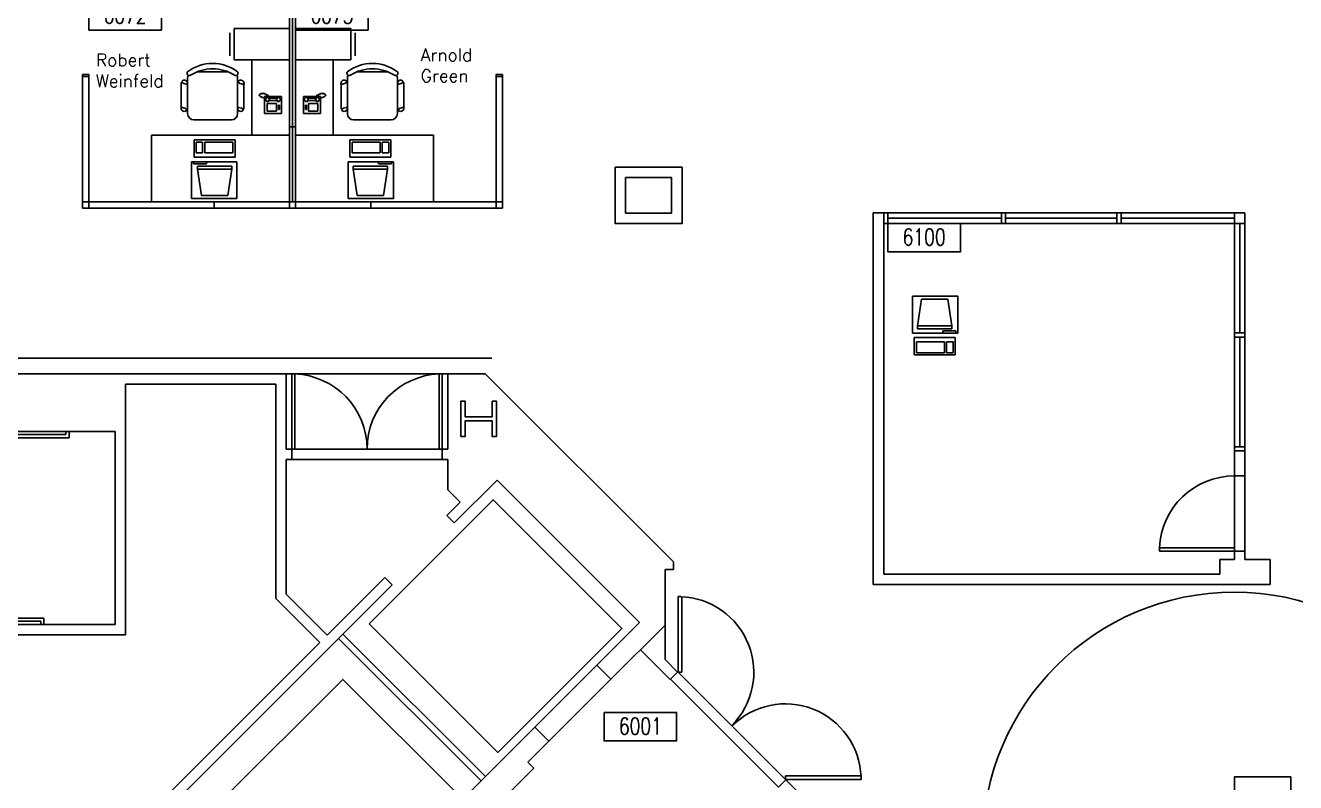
# Model space of a CAD drawing. Header units: millimetres. Extents: x 489553472 to 489553809, y 110504095 to 110504426.
# Drawn here: x 489553679 to 489553739.8, y 110504331.7 to 110504368 of the extents above; entities that cross this region are included whole.
import ezdxf
from ezdxf.enums import TextEntityAlignment as Align

# ---------------------------------------------------------------- set-up
doc = ezdxf.new("R2010")
doc.units = ezdxf.units.MM
for name, color, linetype in [('CHAIRS', 4, 'Continuous'), ('CPU', 6, 'Continuous'), ('E-B-CORE', 30, 'Continuous'), ('E-B-ELEV', 112, 'Continuous'), ('E-B-FURR', 6, 'Continuous'), ('E-B-GLAZ', 72, 'Continuous'), ('E-C-HEAD', 5, 'Continuous'), ('E-F-DOOR', 3, 'Continuous'), ('E-F-STAIR', 8, 'Continuous'), ('E-S-COLM', 8, 'Continuous'), ('EMPLOYEE', 1, 'Continuous'), ('FURNITURE', 3, 'Continuous'), ('IDOORE', 2, 'Continuous'), ('PANELS_201', 6, 'Continuous'), ('PHONES', 4, 'Continuous'), ('RMNUM', 40, 'Continuous'), ('Y-2', 1, 'Continuous')]:
    doc.layers.add(name, color=color, linetype=linetype)
doc.styles.add('ARCHITXT', font='simplex.shx')
doc.styles.add('ROMANS', font='romans', dxfattribs={"width": 0.75, "height": 8})

# ---------------------------------------------------------------- blocks, each defined once
blk = doc.blocks.new('DOOR')
for p, q in [((23.430248, -26.001126), (23.430248, -62.225809)), ((25.177282, -26.001126), (23.430248, -26.001126)), ((25.177282, -62.225809), (25.177282, -26.001126)), ((23.902282, -62.225809), (25.177282, -62.225809))]:
    blk.add_line(p, q)
blk.add_arc((25.177282, -26.001126), 36.224684, 135, 267.984193)
blk = doc.blocks.new('DR-72P')
for points in [[(1.5, 0), (0, 0), (0, 36), (1.5, 36)], [(70.5, 0), (72, 0), (72, 36), (70.5, 36)]]:
    blk.add_lwpolyline(points, close=True)
for centre, start, end in [((0, 0), 0, 87.61406), ((72, 0), 92.38594, 180)]:
    blk.add_arc(centre, 36, start, end)
blk = doc.blocks.new('DR-36')
for p, q in [((0, 36), (0, 0)), ((0, 36), (1.5, 36)), ((1.5, 36), (1.5, 0)), ((0, 0), (1.5, 0))]:
    blk.add_line(p, q)
blk.add_arc((0, 0), 36, 0, 87.61406)
blk = doc.blocks.new('RMNUM')
at = {"layer": 'RMNUM'}
blk.add_lwpolyline([(-16.33354, 6.674702), (18.388073, 6.674702), (18.388073, -6.982766), (-16.33354, -6.982766), (-16.33354, 6.674702)], dxfattribs=at)
at = {"layer": 'RMNUM', "style": 'ROMANS', "width": 0.75}
blk.add_attdef('NUMBER', text='', height=8, dxfattribs=at).set_placement((1.027267, 0.114097), align=Align.MIDDLE_CENTER)
blk = doc.blocks.new('FC15X27A')
for p, q in [((7.53125, 0), (-7.53125, 0)), ((-7.53125, 0), (-7.53125, -26.5)), ((7.53125, -26.5), (7.53125, 0)), ((-7.53125, -26.5), (7.53125, -26.5)), ((-5.53125, -28.5), (5.53125, -28.5))]:
    blk.add_line(p, q)
blk = doc.blocks.new('RECTANG')
for p, q in [((1, 1), (0, 1)), ((0, 1), (0, 0)), ((1, 0), (1, 1)), ((0, 0), (1, 0))]:
    blk.add_line(p, q)
blk = doc.blocks.new('IBMAT', base_point=(61, 306))
for p, q in [((75, 307), (75, 306)), ((81, 307), (75, 307)), ((81, 306), (81, 307))]:
    blk.add_line(p, q)
at = {"xscale": 21, "yscale": 17, "zscale": 21}
blk.add_blockref('RECTANG', (61, 306), dxfattribs=at)
blk = doc.blocks.new('KEYBOARD', base_point=(60, 294))
for p, xscale, yscale, zscale in [((60, 294), 19, 8, 19), ((61, 295), 13, 5, 13), ((75, 295), 3, 5, 3)]:
    blk.add_blockref('RECTANG', p, dxfattribs=dict(xscale=xscale, yscale=yscale, zscale=zscale))
blk = doc.blocks.new('COMPUTER')
for p, q in [((-6.64, 16.23), (-8.5, 3.5)), ((6.08, 16.23), (-6.64, 16.23)), ((8, 3.5), (6.08, 16.23)), ((-8.5, 3.5), (-8.5, 2.04)), ((8, 3.5), (-8.5, 3.5)), ((-8.5, 2.04), (8, 2.04)), ((8, 2.04), (8, 3.5))]:
    blk.add_line(p, q)
at = {"xscale": 1.033846153846154, "yscale": 1.033846153846154, "zscale": 1.033846153846154}
for name, p in [('IBMAT', (-10.86, 0)), ('KEYBOARD', (-10.05, -10.5))]:
    blk.add_blockref(name, p, dxfattribs=at)
blk = doc.blocks.new('DESK2')
for p, q in [((33, 0), (-33, 0)), ((-33, 0), (-33, -68)), ((33, -32), (33, 0)), ((-33, -32), (33, -32)), ((-15, -68), (-15, -32)), ((-33, -68), (-15, -68))]:
    blk.add_line(p, q)
blk = doc.blocks.new('CHAIR7')
for p, q in [((5.12, 15.04), (17.88, 15.04)), ((0, 9), (0, -9)), ((20, 12), (3, 12)), ((23, -7.44), (23, 7.44)), ((3, -12), (20, -12)), ((5.12, -15), (17.88, -15))]:
    blk.add_line(p, q)
for centre, radius, start, end in [((5.56, 13.54), 1.56, 73.7398, 286.2602), ((17.44, 13.54), 1.56, 253.7398, 106.2602), ((22.34, 11.12), 1.1, 53.30994, 212.02741), ((3, 9), 3, 90, 180), ((20, 9), 3, 62.41556, 90), ((4.82, 0), 19.64, 327.57575, 32.42425), ((7, 0), 20, 323.1301, 36.8699), ((3, -9), 3, 180, 270), ((5.56, -13.5), 1.56, 73.7398, 286.2602), ((17.44, -13.5), 1.56, 253.7398, 106.2602), ((20, -9), 3, 270, 297.58444), ((22.34, -11.12), 1.1, 147.97259, 306.69006)]:
    blk.add_arc(centre, radius, start, end)
blk = doc.blocks.new('FNPHONE')
for p, q in [((-7.29, 6.54), (-7.29, 1.54)), ((-6.29, 6.54), (-6.29, 1.54)), ((-9.1, 0.22), (-9.7, 0.02)), ((-8.9, 0.62), (-9.5, 0.42)), ((-8.7, 1.02), (-9.3, 0.82)), ((-8.5, 1.42), (-9.1, 1.22)), ((-8.3, 1.82), (-8.9, 1.62)), ((-7.14, 0.56), (-7.5, -0.58)), ((-3.87, 4.85), (-3.87, 4.85)), ((-3.87, 3.91), (-3.87, 3.91)), ((-3.87, 2.97), (-3.87, 2.97)), ((-3.87, 2.03), (-3.87, 2.03)), ((-2.94, 4.85), (-2.94, 4.85)), ((-2.94, 3.91), (-2.94, 3.91)), ((-2.94, 2.97), (-2.94, 2.97)), ((-2.94, 2.03), (-2.94, 2.03)), ((-2, 4.85), (-2, 4.85)), ((-2, 3.91), (-2, 3.91)), ((-2, 2.97), (-2, 2.97)), ((-2, 2.03), (-2, 2.03)), ((-9.3, -0.18), (-9.9, -0.38)), ((-9.3, -0.58), (-9.9, -0.78)), ((-9.3, -0.98), (-9.9, -1.18)), ((-9.3, -1.38), (-9.9, -1.58)), ((-9.1, -1.78), (-9.7, -1.98)), ((-8.9, -2.18), (-9.5, -2.38)), ((-8.43, -2.46), (-9.03, -2.66)), ((-7.9, -1.98), (-8.5, -2.18)), ((-7.7, -1.58), (-8.3, -1.78)), ((-7.5, -1.18), (-8.1, -1.38)), ((-7.3, -0.78), (-7.9, -0.98))]:
    blk.add_line(p, q)
for centre, start, end in [((-6.79, 6.54), 298.49146, 241.50854), ((-6.79, 1.54), 118.49146, 61.50854)]:
    blk.add_arc(centre, 1.05, start, end)
for p, xscale, yscale, zscale in [((-8.21, 0), 8.20528234483245, 8.104073169521023, 8.20528234483245), ((-4.03, 6.72), 2.03125, 0.46875, 2.03125), ((-4.81, 1.25), 3.75, 4.375, 3.75)]:
    blk.add_blockref('RECTANG', p, dxfattribs=dict(xscale=xscale, yscale=yscale, zscale=zscale))

msp = doc.modelspace()

# ---------------------------------------------------------------- linework, layer by layer
at = {"layer": 'E-B-CORE'}
for p, q in [((489553691.4576391, 110504351.2981165), (489553665.9311564, 110504351.2981165)), ((489553691.4576391, 110504351.2981165), (489553691.4576391, 110504347.6981165)), ((489553700.9889679, 110504351.2981165), (489553699.1951391, 110504351.2981165)), ((489553699.1951391, 110504351.2981165), (489553699.1951391, 110504347.6981165)), ((489553709.9951391, 110504342.2919453), (489553700.9889679, 110504351.2981165)), ((489553683.7576391, 110504350.7981165), (489553683.7576391, 110504338.7981165)), ((489553690.9576391, 110504350.7981165), (489553683.7576391, 110504350.7981165)), ((489553690.9576391, 110504350.7981165), (489553690.9576391, 110504340.5400111)), ((489553683.2576391, 110504348.5370992), (489553666.2561564, 110504348.5370992)), ((489553683.2576391, 110504348.5370992), (489553683.2576391, 110504339.2981165)), ((489553691.7263891, 110504347.6981165), (489553691.4576391, 110504347.6981165)), ((489553691.7263891, 110504347.6981165), (489553691.7263891, 110504347.1981165)), ((489553699.1951391, 110504347.6981165), (489553698.9263891, 110504347.6981165)), ((489553698.9263891, 110504347.6981165), (489553698.9263891, 110504347.1981165)), ((489553691.4576391, 110504347.1981165), (489553691.4576391, 110504340.7471179)), ((489553691.7263891, 110504347.1981165), (489553691.4576391, 110504347.1981165)), ((489553699.1951391, 110504347.1981165), (489553698.9263891, 110504347.1981165)), ((489553699.1951391, 110504347.1981165), (489553699.1951391, 110504345.7375399)), ((489553699.5034422, 110504344.1606355), (489553701.5519564, 110504346.2091497)), ((489553701.5519564, 110504346.2091497), (489553708.3755369, 110504339.3855693)), ((489553699.1951391, 110504345.7375399), (489553699.7841895, 110504345.1484896)), ((489553699.1498888, 110504344.5141889), (489553699.7841895, 110504345.1484896)), ((489553699.5034422, 110504344.1606355), (489553699.1498888, 110504344.5141889)), ((489553709.5951391, 110504341.9258195), (489553709.9951391, 110504341.9258195)), ((489553709.5951391, 110504341.9258195), (489553709.5951391, 110504337.6063618)), ((489553709.9951391, 110504342.2919453), (489553709.9951391, 110504341.9258195)), ((489553693.4202284, 110504338.7845285), (489553696.1800404, 110504341.5443405)), ((489553696.5335937, 110504341.1907871), (489553696.1800404, 110504341.5443405)), ((489553686.5847367, 110504331.24193), (489553696.5335937, 110504341.1907871)), ((489553691.4576391, 110504340.7471179), (489553693.4202284, 110504338.7845285)), ((489553690.9576391, 110504340.5400111), (489553693.0666749, 110504338.4309751)), ((489553683.2576391, 110504339.2981165), (489553662.3090233, 110504339.2981165)), ((489553706.3270227, 110504337.3370551), (489553708.3755369, 110504339.3855693)), ((489553706.9987741, 110504336.6653037), (489553709.5951391, 110504339.2616687)), ((489553683.7576391, 110504338.7981165), (489553659.0061564, 110504338.7981165)), ((489553684.1727991, 110504329.5370992), (489553693.0666749, 110504338.4309751)), ((489553708.4139323, 110504338.0804618), (489553709.8393012, 110504336.6554079)), ((489553706.3270227, 110504337.3370551), (489553706.9987741, 110504336.6653037)), ((489553709.5951391, 110504337.6063618), (489553710.1928546, 110504337.0089613)), ((489553709.8393012, 110504336.6554079), (489553710.1928546, 110504337.0089613)), ((489553698.426049, 110504329.4360814), (489553703.3571742, 110504334.3672066)), ((489553703.3571742, 110504334.3672066), (489553704.0289255, 110504333.6954552)), ((489553703.0301373, 110504332.6966669), (489553704.0289255, 110504333.6954552)), ((489553700.3794315, 110504329.4802756), (489553703.31298, 110504332.4138241)), ((489553703.0301373, 110504332.6966669), (489553703.31298, 110504332.4138241)), ((489553715.0235799, 110504331.4913934), (489553715.3771333, 110504331.8449468)), ((489553715.9852958, 110504331.2370992), (489553715.3771333, 110504331.8449468))]:
    msp.add_line(p, q, dxfattribs=at)
at = {"layer": 'E-B-ELEV'}
for p, q in [((489553700.7855456, 110504331.795578), (489553693.9619651, 110504338.6191584)), ((489553700.9976776, 110504332.00771), (489553694.1740972, 110504338.8312905))]:
    msp.add_line(p, q, dxfattribs=at)
for points in [[(489553695.4235557, 110504339.3267857), (489553701.5873117, 110504333.1630296), (489553707.5270087, 110504339.1027266), (489553701.3632526, 110504345.2664826)], [(489553688.2345105, 110504330.723527), (489553694.1742074, 110504336.6632239), (489553699.6308568, 110504331.2065747), (489553693.6911598, 110504325.2668777)]]:
    msp.add_lwpolyline(points, close=True, dxfattribs=at)
at = {"layer": 'E-B-FURR'}
for p, q in [((489553719.5652028, 110504359.0071629), (489553719.5652028, 110504341.2071629)), ((489553720.0652028, 110504359.0071629), (489553719.5652028, 110504359.0071629)), ((489553737.3652028, 110504359.0071629), (489553720.0652028, 110504359.0071629)), ((489553720.0652028, 110504359.0071629), (489553720.0652028, 110504341.7071629)), ((489553737.3652028, 110504359.0071629), (489553737.3652028, 110504347.6071629)), ((489553736.8652028, 110504358.5071629), (489553720.0652028, 110504358.5071629)), ((489553736.8652028, 110504358.5071629), (489553736.8652028, 110504347.6071629)), ((489553736.8652028, 110504346.4071629), (489553736.8652028, 110504347.6071629)), ((489553736.8652028, 110504346.4071629), (489553736.8652028, 110504347.6071629)), ((489553737.3652028, 110504347.6071629), (489553737.3652028, 110504346.4071629)), ((489553737.3652028, 110504347.6071629), (489553737.3652028, 110504346.4071629)), ((489553736.8652028, 110504346.4071629), (489553737.3652028, 110504346.4071629)), ((489553736.8652028, 110504342.8071629), (489553736.8652028, 110504342.4071629)), ((489553736.8652028, 110504342.8071629), (489553737.3652028, 110504342.8071629)), ((489553737.3652028, 110504342.8071629), (489553737.3652028, 110504342.4071629)), ((489553736.1652028, 110504342.4071629), (489553736.1652028, 110504341.7071629)), ((489553736.1652028, 110504342.4071629), (489553736.8652028, 110504342.4071629)), ((489553737.3652028, 110504342.4071629), (489553738.5652028, 110504342.4071629)), ((489553738.5652028, 110504342.4071629), (489553738.5652028, 110504341.2071629)), ((489553736.1652028, 110504341.7071629), (489553720.0652028, 110504341.7071629)), ((489553738.5652028, 110504341.2071629), (489553719.5652028, 110504341.2071629))]:
    msp.add_line(p, q, dxfattribs=at)
for points in [[(489553710.4081486, 110504361.1981165), (489553707.2081486, 110504361.1981165), (489553707.2081486, 110504358.4981165), (489553710.4081486, 110504358.4981165)], [(489553709.9081486, 110504360.6981165), (489553707.7081486, 110504360.6981165), (489553707.7081486, 110504358.9981165), (489553709.9081486, 110504358.9981165)], [(489553739.5561564, 110504331.9890914), (489553739.5561564, 110504328.7890914), (489553736.8561563, 110504328.7890914), (489553736.8561563, 110504331.9890914)]]:
    msp.add_lwpolyline(points, close=True, dxfattribs=at)
at = {"layer": 'E-B-GLAZ'}
for p, q in [((489553720.2652028, 110504358.5071629), (489553720.2652028, 110504359.0071629)), ((489553725.6985362, 110504358.5071629), (489553725.6985362, 110504359.0071629)), ((489553725.8985362, 110504358.5071629), (489553725.8985362, 110504359.0071629)), ((489553731.2318695, 110504358.5071629), (489553731.2318695, 110504359.0071629)), ((489553731.4318695, 110504358.5071629), (489553731.4318695, 110504359.0071629)), ((489553736.8652028, 110504358.5071629), (489553736.8652028, 110504359.0071629)), ((489553725.6985362, 110504358.7571629), (489553720.2652028, 110504358.7571629)), ((489553731.2318695, 110504358.7571629), (489553725.8985362, 110504358.7571629)), ((489553736.8652028, 110504358.7571629), (489553731.4318695, 110504358.7571629)), ((489553736.8652028, 110504358.5071629), (489553737.3652028, 110504358.5071629)), ((489553737.1152028, 110504358.5071629), (489553737.1152028, 110504353.2571629)), ((489553736.8652028, 110504353.2571629), (489553737.3652028, 110504353.2571629)), ((489553736.8652028, 110504353.0571629), (489553737.3652028, 110504353.0571629)), ((489553737.1152028, 110504353.0571629), (489553737.1152028, 110504347.8071629)), ((489553736.8652028, 110504347.8071629), (489553737.3652028, 110504347.8071629)), ((489553736.8652028, 110504347.6071629), (489553737.3652028, 110504347.6071629)), ((489553736.8652028, 110504347.6071629), (489553737.3652028, 110504347.6071629)), ((489553737.3652028, 110504347.6071629), (489553736.8652028, 110504347.6071629)), ((489553737.3652028, 110504347.6071629), (489553736.8652028, 110504347.6071629))]:
    msp.add_line(p, q, dxfattribs=at)
at = {"layer": 'E-C-HEAD'}
for p, q in [((489553720.0652028, 110504359.0071629), (489553737.3652028, 110504359.0071629)), ((489553720.0652028, 110504358.5071629), (489553720.0652028, 110504359.0071629)), ((489553737.3652028, 110504359.0071629), (489553737.3652028, 110504347.6071629)), ((489553720.2652028, 110504358.5071629), (489553720.0652028, 110504358.5071629)), ((489553736.8652028, 110504358.5071629), (489553720.2652028, 110504358.5071629)), ((489553736.8652028, 110504347.6071629), (489553736.8652028, 110504358.5071629)), ((489553701.2996281, 110504352.0481165), (489553632.4061564, 110504352.0481165)), ((489553699.1951391, 110504351.2981165), (489553691.4576391, 110504351.2981165)), ((489553691.7263891, 110504347.6981165), (489553698.9263891, 110504347.6981165)), ((489553698.9263891, 110504347.1981165), (489553691.7263891, 110504347.1981165)), ((489553736.8652028, 110504346.4071629), (489553736.8652028, 110504342.8071629)), ((489553737.3652028, 110504346.4071629), (489553736.8652028, 110504346.4071629)), ((489553737.3652028, 110504342.8071629), (489553737.3652028, 110504346.4071629)), ((489553736.8652028, 110504342.8071629), (489553737.3652028, 110504342.8071629)), ((489553703.3571742, 110504334.3672066), (489553706.3270227, 110504337.3370551)), ((489553704.0289255, 110504333.6954552), (489553706.9987741, 110504336.6653037)), ((489553715.0239159, 110504331.4910566), (489553709.8500843, 110504336.6655182)), ((489553715.3774693, 110504331.84461), (489553710.2036377, 110504337.0190716))]:
    msp.add_line(p, q, dxfattribs=at)
at = {"layer": 'E-F-STAIR'}
for p, q in [((489553681.0561564, 110504348.2370992), (489553666.4061564, 110504348.2370992)), ((489553680.9061564, 110504348.3870992), (489553666.5561564, 110504348.3870992)), ((489553680.9061564, 110504348.5370992), (489553680.9061564, 110504348.3870992)), ((489553681.0561564, 110504348.5370992), (489553681.0561564, 110504348.2370992)), ((489553679.8561563, 110504339.5981165), (489553674.1508124, 110504339.5981165)), ((489553679.8561563, 110504339.2981165), (489553679.8561563, 110504339.5981165)), ((489553679.7061564, 110504339.4481165), (489553674.237415, 110504339.4481165)), ((489553679.7061564, 110504339.2981165), (489553679.7061564, 110504339.4481165))]:
    msp.add_line(p, q, dxfattribs=at)
at = {"layer": 'E-S-COLM'}
msp.add_lwpolyline([(489553701.321954, 110504349.992078), (489553701.5219539, 110504349.992078), (489553701.5219539, 110504348.292078), (489553701.321954, 110504348.292078), (489553701.321954, 110504349.042078), (489553700.0219539, 110504349.042078), (489553700.0219539, 110504348.292078), (489553699.821954, 110504348.292078), (489553699.821954, 110504349.992078), (489553700.0219539, 110504349.992078), (489553700.0219539, 110504349.242078), (489553701.321954, 110504349.242078)], close=True, dxfattribs=at)
at = {"layer": 'PANELS_201', "linetype": 'Continuous'}
for points in [[(489553691.6061563, 110504369.0369671), (489553691.6061563, 110504363.2369671)], [(489553691.7561564, 110504369.1369671), (489553691.7561564, 110504363.1369671)], [(489553691.9061564, 110504369.0369671), (489553691.9061564, 110504363.2369671)], [(489553681.7061564, 110504365.4369671), (489553681.7061564, 110504365.5369671), (489553681.7061564, 110504365.6369671), (489553682.0061564, 110504365.6369671), (489553682.0061564, 110504365.4369671)], [(489553701.5061564, 110504365.4369671), (489553701.5061564, 110504365.5369671), (489553701.5061564, 110504365.6369671), (489553701.8061564, 110504365.6369671), (489553701.8061564, 110504365.4369671)], [(489553682.0061564, 110504365.5369671), (489553681.7061564, 110504365.5369671)], [(489553681.7061564, 110504359.6369671), (489553681.7061564, 110504365.4369671)], [(489553682.0061564, 110504359.6369671), (489553682.0061564, 110504365.4369671)], [(489553701.8061564, 110504365.5369671), (489553701.5061564, 110504365.5369671)], [(489553701.5061564, 110504365.4369671), (489553701.5061564, 110504359.6369671)], [(489553701.8061564, 110504365.4369671), (489553701.8061564, 110504359.6369671)], [(489553691.6061563, 110504363.2369671), (489553691.6061563, 110504363.0369671)], [(489553691.9061564, 110504363.2369671), (489553691.9061564, 110504363.0369671)], [(489553691.9061564, 110504363.1369671), (489553691.6061563, 110504363.1369671)], [(489553691.6061563, 110504363.0369671), (489553691.6061563, 110504359.6369671)], [(489553691.7561564, 110504363.1369671), (489553691.7561564, 110504359.5369671)], [(489553691.9061564, 110504363.0369671), (489553691.9061564, 110504359.6369671)], [(489553682.0061564, 110504359.6369671), (489553682.0061564, 110504359.5369671), (489553681.7061564, 110504359.5369671), (489553681.7061564, 110504359.6369671)], [(489553691.9061564, 110504359.6369671), (489553691.9061564, 110504359.5369671), (489553691.6061563, 110504359.5369671), (489553691.6061563, 110504359.6369671)], [(489553701.8061564, 110504359.6369671), (489553701.8061564, 110504359.5369671), (489553701.5061564, 110504359.5369671), (489553701.5061564, 110504359.6369671)], [(489553681.7061564, 110504359.5369671), (489553681.7061564, 110504359.2369671), (489553682.0061564, 110504359.2369671)], [(489553682.1061563, 110504359.2369671), (489553682.0061564, 110504359.2369671), (489553682.0061564, 110504359.5369671), (489553682.1061563, 110504359.5369671)], [(489553687.9061564, 110504359.5369671), (489553682.1061563, 110504359.5369671)], [(489553687.9061564, 110504359.2369671), (489553682.1061563, 110504359.2369671)], [(489553688.1061563, 110504359.5369671), (489553687.9061564, 110504359.5369671)], [(489553688.1061563, 110504359.2369671), (489553687.9061564, 110504359.2369671)], [(489553688.0061564, 110504359.2369671), (489553688.0061564, 110504359.5369671)], [(489553691.5061564, 110504359.5369671), (489553688.1061563, 110504359.5369671)], [(489553691.5061564, 110504359.2369671), (489553688.1061563, 110504359.2369671)], [(489553691.5061564, 110504359.5369671), (489553691.6061563, 110504359.5369671), (489553691.6061563, 110504359.2369671), (489553691.5061564, 110504359.2369671)], [(489553691.9061564, 110504359.2369671), (489553691.6061563, 110504359.2369671)], [(489553692.0061564, 110504359.2369671), (489553691.9061564, 110504359.2369671), (489553691.9061564, 110504359.5369671), (489553692.0061564, 110504359.5369671)], [(489553695.4061564, 110504359.5369671), (489553692.0061564, 110504359.5369671)], [(489553695.4061564, 110504359.2369671), (489553692.0061564, 110504359.2369671)], [(489553695.6061563, 110504359.5369671), (489553695.4061564, 110504359.5369671)], [(489553695.6061563, 110504359.2369671), (489553695.4061564, 110504359.2369671)], [(489553695.5061564, 110504359.2369671), (489553695.5061564, 110504359.5369671)], [(489553701.4061564, 110504359.5369671), (489553695.6061563, 110504359.5369671)], [(489553701.4061564, 110504359.2369671), (489553695.6061563, 110504359.2369671)], [(489553701.4061564, 110504359.5369671), (489553701.5061564, 110504359.5369671), (489553701.5061564, 110504359.2369671), (489553701.4061564, 110504359.2369671)], [(489553701.5061564, 110504359.2369671), (489553701.8061564, 110504359.2369671), (489553701.8061564, 110504359.5369671)]]:
    msp.add_lwpolyline(points, dxfattribs=at)
at = {"layer": 'Y-2'}
msp.add_circle((489553736.8561563, 110504328.7890914), 12.052283, dxfattribs=at)

# ---------------------------------------------------------------- block references
at = {"xscale": 0.1, "yscale": 0.1, "zscale": 0.1}
for p, values in [((489553683.6395104, 110504368.4694969), {'NUMBER': '6072'}), ((489553693.5395104, 110504368.4694969), {'NUMBER': '6073'}), ((489553721.8985569, 110504357.8396927), {'NUMBER': '6100'}), ((489553708.3123055, 110504334.4107424), {'NUMBER': '6001'})]:
    msp.add_blockref('RMNUM', p, dxfattribs=at).add_auto_attribs(values)
at = {"layer": 'CHAIRS', "lineweight": -3, "yscale": 0.1, "zscale": 0.1}
for p, xscale, rotation in [((489553687.9295269, 110504363.4683872), 0.1, 89.99999999999999), ((489553695.5827859, 110504363.4683872), -0.1, 270)]:
    msp.add_blockref('CHAIR7', p, dxfattribs=dict(at, xscale=xscale, rotation=rotation))
at = {"layer": 'CPU', "lineweight": -3, "yscale": 0.1, "zscale": 0.1, "rotation": 180}
for p, xscale in [((489553688.0003487, 110504361.4596853), 0.1), ((489553695.511964, 110504361.4596853), -0.1)]:
    msp.add_blockref('COMPUTER', p, dxfattribs=dict(at, xscale=xscale))
at = {"layer": 'CPU', "lineweight": -3, "xscale": 0.1, "yscale": 0.1, "zscale": 0.1}
msp.add_blockref('COMPUTER', (489553722.5317479, 110504353.2556805), dxfattribs=at)
at = {"layer": 'E-F-DOOR', "xscale": 0.1, "yscale": 0.1, "zscale": 0.1}
msp.add_blockref('DR-72P', (489553691.7263891, 110504347.6981165), dxfattribs=at)
at = {"layer": 'E-F-DOOR', "xscale": 0.1, "yscale": 0.1, "zscale": 0.1, "rotation": 90}
msp.add_blockref('DR-36', (489553736.8652028, 110504342.8071629), dxfattribs=at)
at = {"layer": 'FURNITURE', "lineweight": -3, "yscale": 0.1, "zscale": 0.1}
for name, p, xscale, rotation in [('FC15X27A', (489553691.6061563, 110504367.0900921), -0.1, 270), ('FC15X27A', (489553691.9061564, 110504367.0900921), 0.1, 90), ('DESK2', (489553688.3061564, 110504359.5369671), 0.1, 180), ('DESK2', (489553695.2061564, 110504359.5369671), -0.1, 180)]:
    msp.add_blockref(name, p, dxfattribs=dict(at, xscale=xscale, rotation=rotation))
at = {"layer": 'IDOORE', "yscale": 0.1, "zscale": 0.1}
for p, xscale, rotation in [((489553712.7417291, 110504334.4035641), 0.1, 180), ((489553712.7594217, 110504334.3858715), -0.1, 90)]:
    msp.add_blockref('DOOR', p, dxfattribs=dict(at, xscale=xscale, rotation=rotation))
at = {"layer": 'PHONES', "lineweight": -3, "yscale": 0.1, "zscale": 0.1}
for p, xscale, rotation in [((489553690.4206923, 110504363.7699151), 0.1, 270), ((489553693.0916204, 110504363.7699151), -0.1, 90)]:
    msp.add_blockref('FNPHONE', p, dxfattribs=dict(at, xscale=xscale, rotation=rotation))

# ---------------------------------------------------------------- texts
at = {"layer": 'EMPLOYEE', "lineweight": -3, "char_height": 0.6, "attachment_point": 1, "style": 'ARCHITXT'}
for s, insert, width in [('\\A1;Arnold\\PGreen', (489553697.8940549, 110504366.877687), 2.364802183), ('\\A1;Robert\\PWeinfeld', (489553682.3415602, 110504366.6354496), 3.190313779)]:
    msp.add_mtext(s, dxfattribs=dict(at, insert=insert, width=width))

doc.saveas('drawing.dxf')
